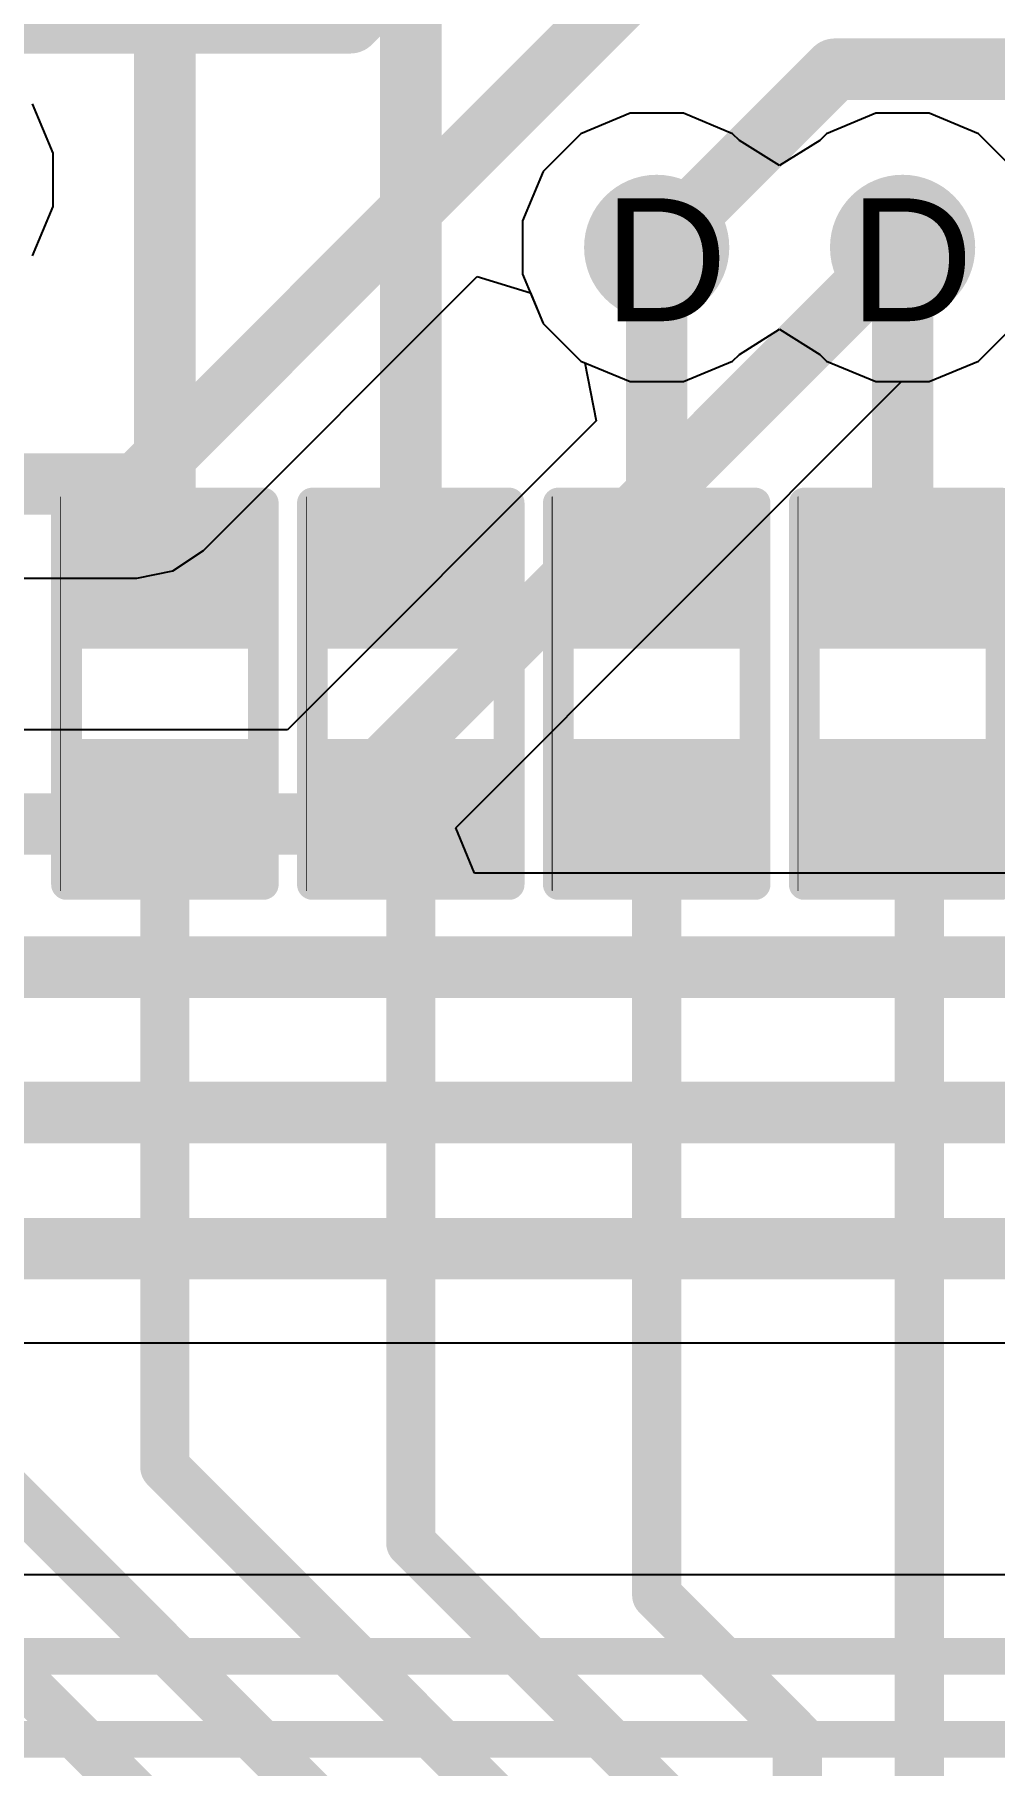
# Model space of a CAD drawing. Header units: inches. Extents: x -11 to 5428, y 0 to 5423.
# Drawn here: x 141.89 to 145.86, y 70.39 to 77.54 of the extents above; entities that cross this region are included whole.
import ezdxf

# ---------------------------------------------------------------- set-up
doc = ezdxf.new("R2010")
doc.units = ezdxf.units.IN
for name, color, linetype in [('Bottom Layer', 5, 'Continuous'), ('Drill Drawing', 1, 'Continuous'), ('GND', 16, 'Continuous'), ('PWR', 76, 'Continuous'), ('Top Layer', 1, 'Continuous'), ('Top Overlay', 2, 'Continuous'), ('Top Paste', 8, 'Continuous'), ('Top Solder', 216, 'Continuous'), ('Via Holes', 16, 'Continuous')]:
    doc.layers.add(name, color=color, linetype=linetype)
doc.styles.add('Arial', font='', dxfattribs={"height": 0.2})
doc.styles.get('Arial').set_extended_font_data('Arial')

# ---------------------------------------------------------------- blocks, each defined once
blk = doc.blocks.new('R___0402_431')
at = {"layer": 'Top Layer'}
for points in [[(-0.6985, -0.31747714), (-0.6985, 0.31752286), (-0.2413000000000001, 0.31752286), (-0.2412999999999999, -0.3174771399999999)], [(0.2413000000000001, -0.31747714), (0.2412999999999999, 0.31752286), (0.6985, 0.31752286), (0.6985, -0.3174771399999999)]]:
    blk.add_hatch(color=1, dxfattribs=at).paths.add_polyline_path(points)
at = {"layer": 'Top Paste'}
for points in [[(-0.6985, -0.31747714), (-0.6985, 0.31752286), (-0.2413000000000001, 0.31752286), (-0.2412999999999999, -0.3174771399999999)], [(0.2413000000000001, -0.31747714), (0.2412999999999999, 0.31752286), (0.6985, 0.31752286), (0.6985, -0.3174771399999999)]]:
    blk.add_hatch(color=8, dxfattribs=at).paths.add_polyline_path(points)
at = {"layer": 'Top Solder'}
for points in [[(-0.75350116, -0.3724783), (-0.75350116, 0.3725240199999999), (-0.18629884, 0.3725240200000001), (-0.1862988399999999, -0.3724782999999999)], [(0.18629884, -0.3724783), (0.1862988399999999, 0.3725240199999999), (0.75350116, 0.3725240200000001), (0.75350116, -0.3724782999999999)]]:
    blk.add_hatch(color=216, dxfattribs=at).paths.add_polyline_path(points)
at = {"layer": 'Top Overlay'}
for points in [[(0.7874, 0.4064228599999999, 0.127, 0.127, 0), (-0.7874, 0.4064228599999999, 0.127, 0.127, 0)], [(-0.7874, -0.40637714, 0.127, 0.127, 0), (-0.7874, 0.4064228599999999, 0.127, 0.127, 0)], [(0.7874, -0.40637714, 0.127, 0.127, 0), (0.7874, 0.4064228599999999, 0.127, 0.127, 0)], [(0.7874, -0.40637714, 0.127, 0.127, 0), (-0.7874, -0.40637714, 0.127, 0.127, 0)], [(0.8128, -0.4317771399999999, 0.0032258, 0.0032258, 0), (-0.8128, -0.4317771399999999, 0.0032258, 0.0032258, 0)]]:
    blk.add_lwpolyline(points, format="xyseb", dxfattribs=at)
for points in [[(-0.8191499999999999, 0.4064228599999999, 0.0635, 0.0635, 1), (-0.7556499999999999, 0.4064228599999999, 0.0635, 0.0635, 1)], [(-0.8191499999999999, 0.4064228599999999, 0.0635, 0.0635, 1), (-0.7556499999999999, 0.4064228599999999, 0.0635, 0.0635, 1)], [(0.7556499999999999, 0.4064228599999999, 0.0635, 0.0635, 1), (0.8191499999999999, 0.4064228599999999, 0.0635, 0.0635, 1)], [(0.7556499999999999, 0.4064228599999999, 0.0635, 0.0635, 1), (0.8191499999999999, 0.4064228599999999, 0.0635, 0.0635, 1)], [(-0.8191499999999999, -0.40637714, 0.0635, 0.0635, 1), (-0.7556499999999999, -0.40637714, 0.0635, 0.0635, 1)], [(-0.8191499999999999, -0.40637714, 0.0635, 0.0635, 1), (-0.7556499999999999, -0.40637714, 0.0635, 0.0635, 1)], [(0.7556499999999999, -0.40637714, 0.0635, 0.0635, 1), (0.8191499999999999, -0.40637714, 0.0635, 0.0635, 1)], [(0.7556499999999999, -0.40637714, 0.0635, 0.0635, 1), (0.8191499999999999, -0.40637714, 0.0635, 0.0635, 1)], [(-0.81360518, -0.4317771399999999, 0.0016129, 0.0016129, 1), (-0.8119948199999999, -0.4317771399999999, 0.0016129, 0.0016129, 1)], [(0.8119948199999999, -0.4317771399999999, 0.0016129, 0.0016129, 1), (0.81360518, -0.4317771399999999, 0.0016129, 0.0016129, 1)]]:
    blk.add_lwpolyline(points, format="xyseb", close=True, dxfattribs=at)
blk = doc.blocks.new('R___0402_434')
at = {"layer": 'Top Layer'}
for points in [[(-0.6985, -0.31748222), (-0.6985, 0.3175177799999999), (-0.2413000000000001, 0.31751778), (-0.2412999999999999, -0.3174822199999999)], [(0.2413000000000001, -0.31748222), (0.2412999999999999, 0.3175177799999999), (0.6985, 0.31751778), (0.6985, -0.3174822199999999)]]:
    blk.add_hatch(color=1, dxfattribs=at).paths.add_polyline_path(points)
at = {"layer": 'Top Paste'}
for points in [[(-0.6985, -0.31748222), (-0.6985, 0.3175177799999999), (-0.2413000000000001, 0.31751778), (-0.2412999999999999, -0.3174822199999999)], [(0.2413000000000001, -0.31748222), (0.2412999999999999, 0.3175177799999999), (0.6985, 0.31751778), (0.6985, -0.3174822199999999)]]:
    blk.add_hatch(color=8, dxfattribs=at).paths.add_polyline_path(points)
at = {"layer": 'Top Solder'}
for points in [[(-0.75350116, -0.37248338), (-0.75350116, 0.3725189399999999), (-0.18629884, 0.3725189400000001), (-0.1862988399999999, -0.3724833799999999)], [(0.18629884, -0.37248338), (0.1862988399999999, 0.3725189399999999), (0.75350116, 0.3725189400000001), (0.75350116, -0.3724833799999999)]]:
    blk.add_hatch(color=216, dxfattribs=at).paths.add_polyline_path(points)
at = {"layer": 'Top Overlay'}
for points in [[(0.7874, 0.40641778, 0.127, 0.127, 0), (-0.7874, 0.40641778, 0.127, 0.127, 0)], [(-0.7874, -0.40638222, 0.127, 0.127, 0), (-0.7874, 0.40641778, 0.127, 0.127, 0)], [(0.7874, -0.40638222, 0.127, 0.127, 0), (0.7874, 0.40641778, 0.127, 0.127, 0)], [(0.7874, -0.40638222, 0.127, 0.127, 0), (-0.7874, -0.40638222, 0.127, 0.127, 0)], [(0.8128, -0.4317822199999999, 0.0032258, 0.0032258, 0), (-0.8128, -0.4317822199999999, 0.0032258, 0.0032258, 0)]]:
    blk.add_lwpolyline(points, format="xyseb", dxfattribs=at)
for points in [[(-0.8191499999999999, 0.40641778, 0.0635, 0.0635, 1), (-0.7556499999999999, 0.40641778, 0.0635, 0.0635, 1)], [(-0.8191499999999999, 0.40641778, 0.0635, 0.0635, 1), (-0.7556499999999999, 0.40641778, 0.0635, 0.0635, 1)], [(0.7556499999999999, 0.40641778, 0.0635, 0.0635, 1), (0.8191499999999999, 0.40641778, 0.0635, 0.0635, 1)], [(0.7556499999999999, 0.40641778, 0.0635, 0.0635, 1), (0.8191499999999999, 0.40641778, 0.0635, 0.0635, 1)], [(-0.8191499999999999, -0.40638222, 0.0635, 0.0635, 1), (-0.7556499999999999, -0.40638222, 0.0635, 0.0635, 1)], [(-0.8191499999999999, -0.40638222, 0.0635, 0.0635, 1), (-0.7556499999999999, -0.40638222, 0.0635, 0.0635, 1)], [(0.7556499999999999, -0.40638222, 0.0635, 0.0635, 1), (0.8191499999999999, -0.40638222, 0.0635, 0.0635, 1)], [(0.7556499999999999, -0.40638222, 0.0635, 0.0635, 1), (0.8191499999999999, -0.40638222, 0.0635, 0.0635, 1)], [(-0.81360518, -0.4317822199999999, 0.0016129, 0.0016129, 1), (-0.8119948199999999, -0.4317822199999999, 0.0016129, 0.0016129, 1)], [(0.8119948199999999, -0.4317822199999999, 0.0016129, 0.0016129, 1), (0.81360518, -0.4317822199999999, 0.0016129, 0.0016129, 1)]]:
    blk.add_lwpolyline(points, format="xyseb", close=True, dxfattribs=at)
blk = doc.blocks.new('R___0402_511')
at = {"layer": 'Top Layer'}
for points in [[(-0.6985, -0.3174746), (-0.6985, 0.3175254), (-0.2413000000000001, 0.3175254), (-0.2412999999999999, -0.3174745999999999)], [(0.2413000000000001, -0.3174746), (0.2412999999999999, 0.3175254), (0.6985, 0.3175254), (0.6985, -0.3174745999999999)]]:
    blk.add_hatch(color=1, dxfattribs=at).paths.add_polyline_path(points)
at = {"layer": 'Top Paste'}
for points in [[(-0.6985, -0.3174746), (-0.6985, 0.3175254), (-0.2413000000000001, 0.3175254), (-0.2412999999999999, -0.3174745999999999)], [(0.2413000000000001, -0.3174746), (0.2412999999999999, 0.3175254), (0.6985, 0.3175254), (0.6985, -0.3174745999999999)]]:
    blk.add_hatch(color=8, dxfattribs=at).paths.add_polyline_path(points)
at = {"layer": 'Top Solder'}
for points in [[(-0.75350116, -0.37247576), (-0.75350116, 0.37252656), (-0.18629884, 0.3725265600000001), (-0.1862988399999999, -0.3724757599999999)], [(0.18629884, -0.37247576), (0.1862988399999999, 0.37252656), (0.75350116, 0.3725265600000001), (0.75350116, -0.3724757599999999)]]:
    blk.add_hatch(color=216, dxfattribs=at).paths.add_polyline_path(points)
at = {"layer": 'Top Overlay'}
for points in [[(0.7874, 0.4064254, 0.127, 0.127, 0), (-0.7874, 0.4064254, 0.127, 0.127, 0)], [(-0.7874, -0.4063746, 0.127, 0.127, 0), (-0.7874, 0.4064254, 0.127, 0.127, 0)], [(0.7874, -0.4063746, 0.127, 0.127, 0), (0.7874, 0.4064254, 0.127, 0.127, 0)], [(0.7874, -0.4063746, 0.127, 0.127, 0), (-0.7874, -0.4063746, 0.127, 0.127, 0)], [(0.8128, -0.4317746, 0.0032258, 0.0032258, 0), (-0.8128, -0.4317746, 0.0032258, 0.0032258, 0)]]:
    blk.add_lwpolyline(points, format="xyseb", dxfattribs=at)
for points in [[(-0.8191499999999999, 0.4064254, 0.0635, 0.0635, 1), (-0.7556499999999999, 0.4064254, 0.0635, 0.0635, 1)], [(-0.8191499999999999, 0.4064254, 0.0635, 0.0635, 1), (-0.7556499999999999, 0.4064254, 0.0635, 0.0635, 1)], [(0.7556499999999999, 0.4064254, 0.0635, 0.0635, 1), (0.8191499999999999, 0.4064254, 0.0635, 0.0635, 1)], [(0.7556499999999999, 0.4064254, 0.0635, 0.0635, 1), (0.8191499999999999, 0.4064254, 0.0635, 0.0635, 1)], [(-0.8191499999999999, -0.4063746, 0.0635, 0.0635, 1), (-0.7556499999999999, -0.4063746, 0.0635, 0.0635, 1)], [(-0.8191499999999999, -0.4063746, 0.0635, 0.0635, 1), (-0.7556499999999999, -0.4063746, 0.0635, 0.0635, 1)], [(0.7556499999999999, -0.4063746, 0.0635, 0.0635, 1), (0.8191499999999999, -0.4063746, 0.0635, 0.0635, 1)], [(0.7556499999999999, -0.4063746, 0.0635, 0.0635, 1), (0.8191499999999999, -0.4063746, 0.0635, 0.0635, 1)], [(-0.81360518, -0.4317746, 0.0016129, 0.0016129, 1), (-0.8119948199999999, -0.4317746, 0.0016129, 0.0016129, 1)], [(0.8119948199999999, -0.4317746, 0.0016129, 0.0016129, 1), (0.81360518, -0.4317746, 0.0016129, 0.0016129, 1)]]:
    blk.add_lwpolyline(points, format="xyseb", close=True, dxfattribs=at)
blk = doc.blocks.new('R___0402_521')
at = {"layer": 'Top Layer'}
for points in [[(-0.6985, -0.31747968), (-0.6985, 0.3175203199999999), (-0.2413000000000001, 0.31752032), (-0.2412999999999999, -0.3174796799999999)], [(0.2413000000000001, -0.31747968), (0.2412999999999999, 0.3175203199999999), (0.6985, 0.31752032), (0.6985, -0.3174796799999999)]]:
    blk.add_hatch(color=1, dxfattribs=at).paths.add_polyline_path(points)
at = {"layer": 'Top Paste'}
for points in [[(-0.6985, -0.31747968), (-0.6985, 0.3175203199999999), (-0.2413000000000001, 0.31752032), (-0.2412999999999999, -0.3174796799999999)], [(0.2413000000000001, -0.31747968), (0.2412999999999999, 0.3175203199999999), (0.6985, 0.31752032), (0.6985, -0.3174796799999999)]]:
    blk.add_hatch(color=8, dxfattribs=at).paths.add_polyline_path(points)
at = {"layer": 'Top Solder'}
for points in [[(-0.75350116, -0.3724808400000001), (-0.75350116, 0.3725214799999999), (-0.18629884, 0.37252148), (-0.1862988399999999, -0.3724808399999999)], [(0.18629884, -0.3724808400000001), (0.1862988399999999, 0.3725214799999999), (0.75350116, 0.37252148), (0.75350116, -0.3724808399999999)]]:
    blk.add_hatch(color=216, dxfattribs=at).paths.add_polyline_path(points)
at = {"layer": 'Top Overlay'}
for points in [[(0.7874, 0.4064203199999999, 0.127, 0.127, 0), (-0.7874, 0.4064203199999999, 0.127, 0.127, 0)], [(-0.7874, -0.40637968, 0.127, 0.127, 0), (-0.7874, 0.4064203199999999, 0.127, 0.127, 0)], [(0.7874, -0.40637968, 0.127, 0.127, 0), (0.7874, 0.4064203199999999, 0.127, 0.127, 0)], [(0.7874, -0.40637968, 0.127, 0.127, 0), (-0.7874, -0.40637968, 0.127, 0.127, 0)], [(0.8128, -0.4317796799999999, 0.0032258, 0.0032258, 0), (-0.8128, -0.4317796799999999, 0.0032258, 0.0032258, 0)]]:
    blk.add_lwpolyline(points, format="xyseb", dxfattribs=at)
for points in [[(-0.8191499999999999, 0.4064203199999999, 0.0635, 0.0635, 1), (-0.7556499999999999, 0.4064203199999999, 0.0635, 0.0635, 1)], [(-0.8191499999999999, 0.4064203199999999, 0.0635, 0.0635, 1), (-0.7556499999999999, 0.4064203199999999, 0.0635, 0.0635, 1)], [(0.7556499999999999, 0.4064203199999999, 0.0635, 0.0635, 1), (0.8191499999999999, 0.4064203199999999, 0.0635, 0.0635, 1)], [(0.7556499999999999, 0.4064203199999999, 0.0635, 0.0635, 1), (0.8191499999999999, 0.4064203199999999, 0.0635, 0.0635, 1)], [(-0.8191499999999999, -0.40637968, 0.0635, 0.0635, 1), (-0.7556499999999999, -0.40637968, 0.0635, 0.0635, 1)], [(-0.8191499999999999, -0.40637968, 0.0635, 0.0635, 1), (-0.7556499999999999, -0.40637968, 0.0635, 0.0635, 1)], [(0.7556499999999999, -0.40637968, 0.0635, 0.0635, 1), (0.8191499999999999, -0.40637968, 0.0635, 0.0635, 1)], [(0.7556499999999999, -0.40637968, 0.0635, 0.0635, 1), (0.8191499999999999, -0.40637968, 0.0635, 0.0635, 1)], [(-0.81360518, -0.4317796799999999, 0.0016129, 0.0016129, 1), (-0.8119948199999999, -0.4317796799999999, 0.0016129, 0.0016129, 1)], [(0.8119948199999999, -0.4317796799999999, 0.0016129, 0.0016129, 1), (0.81360518, -0.4317796799999999, 0.0016129, 0.0016129, 1)]]:
    blk.add_lwpolyline(points, format="xyseb", close=True, dxfattribs=at)

msp = doc.modelspace()

# ---------------------------------------------------------------- hatches: boundary and pattern name
at = {"layer": 'Bottom Layer'}
h = msp.add_hatch(color=5, dxfattribs=at)
edge = h.paths.add_edge_path()
edge.add_arc((144.46240094, 76.65843697999999), 0.2999994, 0, 360)
h = msp.add_hatch(color=5, dxfattribs=at)
edge = h.paths.add_edge_path()
edge.add_arc((145.4783984, 76.65843697999999), 0.2999994, 0, 360)
at = {"layer": 'GND'}
h = msp.add_hatch(color=16, dxfattribs=at)
edge = h.paths.add_edge_path()
edge.add_arc((144.46240094, 76.65843697999999), 0.2999994, 0, 360)
h = msp.add_hatch(color=16, dxfattribs=at)
edge = h.paths.add_edge_path()
edge.add_arc((145.4783984, 76.65843697999999), 0.2999994, 0, 360)
at = {"layer": 'PWR'}
h = msp.add_hatch(color=76, dxfattribs=at)
edge = h.paths.add_edge_path()
edge.add_arc((144.46240094, 76.65843697999999), 0.2999994, 0, 360)
h = msp.add_hatch(color=76, dxfattribs=at)
edge = h.paths.add_edge_path()
edge.add_arc((145.4783984, 76.65843697999999), 0.2999994, 0, 360)
at = {"layer": 'Top Layer'}
h = msp.add_hatch(color=1, dxfattribs=at)
edge = h.paths.add_edge_path()
edge.add_arc((144.46240094, 76.65843697999999), 0.2999994, 0, 360)
h = msp.add_hatch(color=1, dxfattribs=at)
edge = h.paths.add_edge_path()
edge.add_arc((145.4783984, 76.65843697999999), 0.2999994, 0, 360)
at = {"layer": 'Via Holes'}
h = msp.add_hatch(color=7, dxfattribs=at)
edge = h.paths.add_edge_path()
edge.add_arc((144.46240094, 76.65843697999999), 0.1499997, 0, 360)
h = msp.add_hatch(color=7, dxfattribs=at)
edge = h.paths.add_edge_path()
edge.add_arc((145.4783984, 76.65843697999999), 0.1499997, 0, 360)

# ---------------------------------------------------------------- linework, layer by layer
at = {"layer": 'Bottom Layer'}
for p, q in [((142.58960814, 75.40694342), (143.7206676, 76.53800288)), ((143.7206676, 76.53800288), (143.94058334, 76.47054555999999)), ((143.94058334, 76.47054555999999), (143.99274224, 76.34462252)), ((143.99274224, 76.34462252), (144.14858648, 76.18877828)), ((145.79221286, 76.18877828), (145.9480571, 76.34462252)), ((144.14858648, 76.18877828), (144.1651422, 76.18192028)), ((144.1651422, 76.18192028), (144.212818, 75.9422281)), ((145.5885963, 76.10443758), (145.79221286, 76.18877828)), ((143.63200128, 74.26266833999999), (145.47377052, 76.10443758)), ((145.47377052, 76.10443758), (145.5885963, 76.10443758)), ((144.212818, 75.9422281), (142.9366839, 74.666094)), ((142.46358096, 75.32273479999999), (142.58960814, 75.40694342)), ((142.31492238, 75.29316412), (142.46358096, 75.32273479999999)), ((130.42396064, 75.29316412), (142.31492238, 75.29316412)), ((142.9366839, 74.666094), (130.40480904, 74.666094)), ((143.70976338, 74.07493439999999), (143.63200128, 74.26266833999999)), ((146.01267216, 74.07493439999999), (143.70976338, 74.07493439999999)), ((120.19939384, 72.13586538), (147.11546396, 72.13586538)), ((165.9440293, 71.17813552), (120.34606614, 71.17813552))]:
    msp.add_line(p, q, dxfattribs=at)
for points in [[(143.19638366, 77.58599926, 0.254, 0.254, 0), (144.30082138, 78.69043698, 0.254, 0.254, 0)], [(142.31492238, 75.68162917999999, 0.254, 0.254, 0), (144.6366805, 78.0033873, 0.254, 0.254, 0)], [(120.21261962, 77.58599926, 0.254, 0.254, 0), (143.19638366, 77.58599926, 0.254, 0.254, 0)], [(144.46240094, 76.65843697999999, 0.254, 0.254, 0), (145.1982364, 77.39427244, 0.254, 0.254, 0)], [(145.1982364, 77.39427244, 0.254, 0.254, 0), (164.1597555, 77.39427244, 0.254, 0.254, 0)], [(143.09759036, 74.27762894, 0.254, 0.254, 0), (145.4783984, 76.65843697999999, 0.254, 0.254, 0)], [(119.21259622, 75.68162917999999, 0.254, 0.254, 0), (142.31492238, 75.68162917999999, 0.254, 0.254, 0)], [(119.3122455, 74.27762894, 0.254, 0.254, 0), (143.09759036, 74.27762894, 0.254, 0.254, 0)], [(119.55711166, 73.68646934, 0.254, 0.254, 0), (146.17357862, 73.68646934, 0.254, 0.254, 0)], [(119.80566336, 73.08641211999999, 0.254, 0.254, 0), (146.63632852, 73.08641211999999, 0.254, 0.254, 0)], [(120.03848484, 72.52433044, 0.254, 0.254, 0), (147.11546396, 72.52433044, 0.254, 0.254, 0)], [(120.34606614, 70.84146614, 0.1524, 0.1524, 0), (169.47029098, 70.84146614, 0.1524, 0.1524, 0)], [(120.48809786, 70.49856614, 0.1524, 0.1524, 0), (169.32825926, 70.49856614, 0.1524, 0.1524, 0)]]:
    msp.add_lwpolyline(points, format="xyseb", dxfattribs=at)
for points in [[(143.13288366, 77.58599926, 0.127, 0.127, 1), (143.25988366, 77.58599926, 0.127, 0.127, 1)], [(143.13288366, 77.58599926, 0.127, 0.127, 1), (143.25988366, 77.58599926, 0.127, 0.127, 1)], [(145.1347364, 77.39427244, 0.127, 0.127, 1), (145.2617364, 77.39427244, 0.127, 0.127, 1)], [(145.1347364, 77.39427244, 0.127, 0.127, 1), (145.2617364, 77.39427244, 0.127, 0.127, 1)], [(144.39890094, 76.65843697999999, 0.127, 0.127, 1), (144.52590094, 76.65843697999999, 0.127, 0.127, 1)], [(145.4148984, 76.65843697999999, 0.127, 0.127, 1), (145.5418984, 76.65843697999999, 0.127, 0.127, 1)], [(142.25142238, 75.68162917999999, 0.127, 0.127, 1), (142.37842238, 75.68162917999999, 0.127, 0.127, 1)], [(142.25142238, 75.68162917999999, 0.127, 0.127, 1), (142.37842238, 75.68162917999999, 0.127, 0.127, 1)], [(143.03409036, 74.27762894, 0.127, 0.127, 1), (143.16109036, 74.27762894, 0.127, 0.127, 1)], [(143.03409036, 74.27762894, 0.127, 0.127, 1), (143.16109036, 74.27762894, 0.127, 0.127, 1)]]:
    msp.add_lwpolyline(points, format="xyseb", close=True, dxfattribs=at)
at = {"layer": 'GND'}
for p, q in [((141.96840796, 77.04803487999999), (141.88406726, 77.25165144)), ((144.35220304, 77.21243638), (144.14858648, 77.12809568)), ((144.57259884, 77.21243638), (144.35220304, 77.21243638)), ((144.7762154, 77.12809568), (144.57259884, 77.21243638)), ((145.3682005, 77.21243638), (145.16458394, 77.12809568)), ((145.5885963, 77.21243638), (145.3682005, 77.21243638)), ((145.79221286, 77.12809568), (145.5885963, 77.21243638)), ((144.14858648, 77.12809568), (143.99274224, 76.97225144)), ((144.80446528, 77.0998458), (144.7762154, 77.12809568)), ((145.16458394, 77.12809568), (145.13633406, 77.0998458)), ((145.9480571, 76.97225144), (145.79221286, 77.12809568)), ((141.96840796, 76.82763908), (141.96840796, 77.04803487999999)), ((144.9703984, 76.9962011), (144.80446528, 77.0998458)), ((145.13633406, 77.0998458), (144.9703984, 76.9962011)), ((143.99274224, 76.97225144), (143.90840154, 76.76863488)), ((141.88406726, 76.62402252), (141.96840796, 76.82763908)), ((143.90840154, 76.76863488), (143.90840154, 76.54823907999999)), ((143.90840154, 76.54823907999999), (143.99274224, 76.34462252)), ((143.99274224, 76.34462252), (144.14858648, 76.18877828)), ((144.80446528, 76.21702816), (144.97040094, 76.32067285999999)), ((144.97040094, 76.32067285999999), (145.13633406, 76.21702816)), ((145.79221286, 76.18877828), (145.9480571, 76.34462252)), ((144.14858648, 76.18877828), (144.35220304, 76.10443758)), ((144.57259884, 76.10443758), (144.7762154, 76.18877828)), ((144.7762154, 76.18877828), (144.80446528, 76.21702816)), ((145.13633406, 76.21702816), (145.16458394, 76.18877828)), ((145.16458394, 76.18877828), (145.3682005, 76.10443758)), ((145.5885963, 76.10443758), (145.79221286, 76.18877828)), ((144.35220304, 76.10443758), (144.57259884, 76.10443758)), ((145.3682005, 76.10443758), (145.5885963, 76.10443758))]:
    msp.add_line(p, q, dxfattribs=at)
at = {"layer": 'PWR'}
for p, q in [((141.96840796, 77.04803487999999), (141.88406726, 77.25165144)), ((144.35220304, 77.21243638), (144.14858648, 77.12809568)), ((144.57259884, 77.21243638), (144.35220304, 77.21243638)), ((144.7762154, 77.12809568), (144.57259884, 77.21243638)), ((145.3682005, 77.21243638), (145.16458394, 77.12809568)), ((145.5885963, 77.21243638), (145.3682005, 77.21243638)), ((145.79221286, 77.12809568), (145.5885963, 77.21243638)), ((144.14858648, 77.12809568), (143.99274224, 76.97225144)), ((144.80446528, 77.0998458), (144.7762154, 77.12809568)), ((145.16458394, 77.12809568), (145.13633406, 77.0998458)), ((145.9480571, 76.97225144), (145.79221286, 77.12809568)), ((141.96840796, 76.82763908), (141.96840796, 77.04803487999999)), ((144.9703984, 76.9962011), (144.80446528, 77.0998458)), ((145.13633406, 77.0998458), (144.9703984, 76.9962011)), ((143.99274224, 76.97225144), (143.90840154, 76.76863488)), ((141.88406726, 76.62402252), (141.96840796, 76.82763908)), ((143.90840154, 76.76863488), (143.90840154, 76.54823907999999)), ((143.90840154, 76.54823907999999), (143.99274224, 76.34462252)), ((143.99274224, 76.34462252), (144.14858648, 76.18877828)), ((144.80446528, 76.21702816), (144.97040094, 76.32067285999999)), ((144.97040094, 76.32067285999999), (145.13633406, 76.21702816)), ((145.79221286, 76.18877828), (145.9480571, 76.34462252)), ((144.14858648, 76.18877828), (144.35220304, 76.10443758)), ((144.57259884, 76.10443758), (144.7762154, 76.18877828)), ((144.7762154, 76.18877828), (144.80446528, 76.21702816)), ((145.13633406, 76.21702816), (145.16458394, 76.18877828)), ((145.16458394, 76.18877828), (145.3682005, 76.10443758)), ((145.5885963, 76.10443758), (145.79221286, 76.18877828)), ((144.35220304, 76.10443758), (144.57259884, 76.10443758)), ((145.3682005, 76.10443758), (145.5885963, 76.10443758))]:
    msp.add_line(p, q, dxfattribs=at)
at = {"layer": 'Top Layer'}
for points in [[(142.4304111, 75.2856127, 0.254, 0.254, 0), (142.4304111, 84.81475035999999, 0.254, 0.254, 0)], [(143.44640094, 75.28562794, 0.254, 0.254, 0), (143.44640094, 79.04348174, 0.254, 0.254, 0)], [(144.46240094, 75.2856254, 0.254, 0.254, 0), (144.46240094, 76.65843697999999, 0.254, 0.254, 0)], [(145.4783984, 75.2856254, 0.254, 0.254, 0), (145.4783984, 76.65843697999999, 0.254, 0.254, 0)], [(143.44640094, 75.28562794, 0.254, 0.254, 0), (143.44640348, 75.2856254, 0.254, 0.254, 0)], [(142.4304111, 71.6224247, 0.2032, 0.2032, 0), (142.4304111, 74.3458127, 0.2032, 0.2032, 0)], [(143.4464111, 71.3099539, 0.2032, 0.2032, 0), (143.4464111, 74.3458127, 0.2032, 0.2032, 0)], [(144.4624111, 71.0944095, 0.2032, 0.2032, 0), (144.4624111, 74.3458127, 0.2032, 0.2032, 0)], [(145.4784111, 74.3458127, 0.2032, 0.2032, 0), (145.5478039, 74.2763691, 0.2032, 0.2032, 0)], [(145.5478039, 66.4838015, 0.2032, 0.2032, 0), (145.5478039, 74.2763691, 0.2032, 0.2032, 0)], [(140.3984111, 72.1826979, 0.2032, 0.2032, 0), (143.0478343, 69.53327469999999, 0.2032, 0.2032, 0)], [(141.4144111, 71.8917663, 0.2032, 0.2032, 0), (143.5478079, 69.75836949999999, 0.2032, 0.2032, 0)], [(142.4304111, 71.6224247, 0.2032, 0.2032, 0), (144.0478323, 70.00500349999999, 0.2032, 0.2032, 0)], [(143.4464111, 71.3099539, 0.2032, 0.2032, 0), (144.5478059, 70.2085591, 0.2032, 0.2032, 0)], [(144.4624111, 71.0944095, 0.2032, 0.2032, 0), (145.0434107, 70.5134099, 0.2032, 0.2032, 0)], [(145.0434107, 66.4882211, 0.2032, 0.2032, 0), (145.0434107, 70.5134099, 0.2032, 0.2032, 0)]]:
    msp.add_lwpolyline(points, format="xyseb", dxfattribs=at)
for points in [[(144.39890094, 76.65843697999999, 0.127, 0.127, 1), (144.52590094, 76.65843697999999, 0.127, 0.127, 1)], [(145.4148984, 76.65843697999999, 0.127, 0.127, 1), (145.5418984, 76.65843697999999, 0.127, 0.127, 1)], [(142.3669111, 75.2856127, 0.127, 0.127, 1), (142.4939111, 75.2856127, 0.127, 0.127, 1)], [(143.38290094, 75.28562794, 0.127, 0.127, 1), (143.50990094, 75.28562794, 0.127, 0.127, 1)], [(143.38290094, 75.28562794, 0.127, 0.127, 1), (143.50990094, 75.28562794, 0.127, 0.127, 1)], [(143.38290348, 75.2856254, 0.127, 0.127, 1), (143.50990348, 75.2856254, 0.127, 0.127, 1)], [(144.39890094, 75.2856254, 0.127, 0.127, 1), (144.52590094, 75.2856254, 0.127, 0.127, 1)], [(145.4148984, 75.2856254, 0.127, 0.127, 1), (145.5418984, 75.2856254, 0.127, 0.127, 1)], [(142.3796111, 74.3458127, 0.1016, 0.1016, 1), (142.4812111, 74.3458127, 0.1016, 0.1016, 1)], [(143.3956111, 74.3458127, 0.1016, 0.1016, 1), (143.4972111, 74.3458127, 0.1016, 0.1016, 1)], [(144.4116111, 74.3458127, 0.1016, 0.1016, 1), (144.5132111, 74.3458127, 0.1016, 0.1016, 1)], [(145.4276111, 74.3458127, 0.1016, 0.1016, 1), (145.5292111, 74.3458127, 0.1016, 0.1016, 1)], [(145.4970039, 74.2763691, 0.1016, 0.1016, 1), (145.5986039, 74.2763691, 0.1016, 0.1016, 1)], [(145.4970039, 74.2763691, 0.1016, 0.1016, 1), (145.5986039, 74.2763691, 0.1016, 0.1016, 1)], [(142.3796111, 71.6224247, 0.1016, 0.1016, 1), (142.4812111, 71.6224247, 0.1016, 0.1016, 1)], [(142.3796111, 71.6224247, 0.1016, 0.1016, 1), (142.4812111, 71.6224247, 0.1016, 0.1016, 1)], [(143.3956111, 71.3099539, 0.1016, 0.1016, 1), (143.4972111, 71.3099539, 0.1016, 0.1016, 1)], [(143.3956111, 71.3099539, 0.1016, 0.1016, 1), (143.4972111, 71.3099539, 0.1016, 0.1016, 1)], [(144.4116111, 71.0944095, 0.1016, 0.1016, 1), (144.5132111, 71.0944095, 0.1016, 0.1016, 1)], [(144.4116111, 71.0944095, 0.1016, 0.1016, 1), (144.5132111, 71.0944095, 0.1016, 0.1016, 1)], [(144.9926107, 70.5134099, 0.1016, 0.1016, 1), (145.0942107, 70.5134099, 0.1016, 0.1016, 1)], [(144.9926107, 70.5134099, 0.1016, 0.1016, 1), (145.0942107, 70.5134099, 0.1016, 0.1016, 1)]]:
    msp.add_lwpolyline(points, format="xyseb", close=True, dxfattribs=at)

# ---------------------------------------------------------------- block references
at = {"rotation": 270}
for name, p in [('R___0402_434', (142.43039332, 74.81571269999999)), ('R___0402_521', (143.44639078, 74.81571269999999)), ('R___0402_431', (144.46238824, 74.81571269999999)), ('R___0402_511', (145.4783857, 74.81571269999999))]:
    msp.add_blockref(name, p, dxfattribs=at)

# ---------------------------------------------------------------- texts
at = {"layer": 'Drill Drawing', "style": 'Arial'}
for p in [(144.24232264, 76.35372079999999), (145.2583201, 76.35372079999999)]:
    msp.add_text('D', height=0.508, dxfattribs=at).set_placement(p)

doc.saveas('drawing.dxf')
